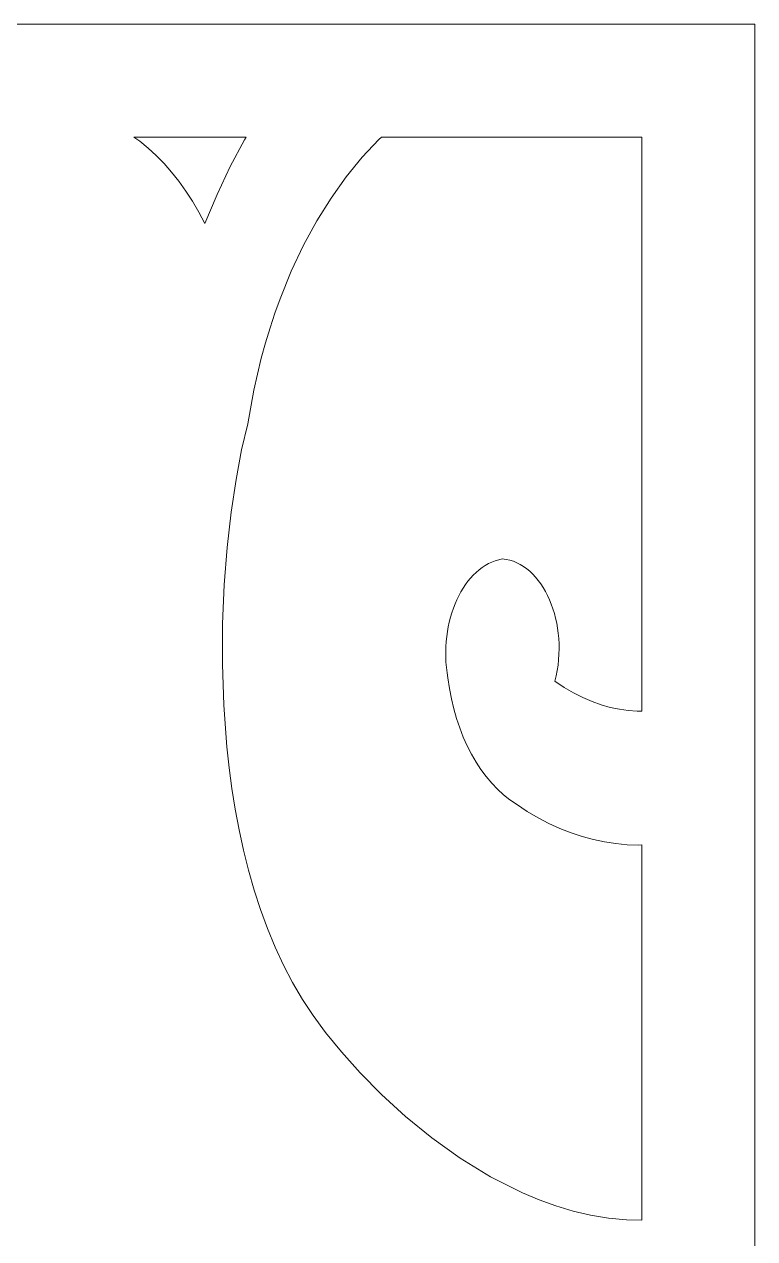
# Model space of a CAD drawing. Header units: centimetres. Extents: x -9.1 to 5.1, y -12.3 to 13.3.
# Drawn here: x 4.076 to 5.091, y -1.361 to 0.327 of the extents above; entities that cross this region are included whole.
import ezdxf

# ---------------------------------------------------------------- set-up
doc = ezdxf.new("R2010")
doc.units = ezdxf.units.CM
doc.header["$MEASUREMENT"] = 0
doc.layers.add('layer 1', color=7, linetype='Continuous')

msp = doc.modelspace()

# ---------------------------------------------------------------- linework, layer by layer
at = {"layer": 'layer 1', "color": 242, "lineweight": 9}
for points, knots in [([(5.08841, -12.32848), (5.08841, -12.32848), (-9.09402, -12.32848), (-9.09402, -12.32848), (-9.09402, -12.32848), (-9.09402, -12.32848), (-9.09402, 0.32731), (-9.09402, 0.32731), (-9.09402, 0.32731), (-9.09402, 0.32731), (5.0911, 0.32731), (5.0911, 0.32731), (5.0911, 0.32731), (5.0911, 0.32731), (5.0911, -12.32848), (5.0911, -12.32848), (5.0911, -12.32848), (5.0911, -12.32848), (5.08841, -12.32848), (5.08841, -12.32848)], [0, 0, 0, 0, 0.1666667, 0.1666667, 0.1666667, 0.1666667, 0.3333333, 0.3333333, 0.3333333, 0.3333333, 0.5, 0.5, 0.5, 0.5, 0.6666667, 0.6666667, 0.6666667, 0.6666667, 1, 1, 1, 1]), ([(4.38434, 0.17057), (4.38434, 0.17057), (4.22821, 0.17057), (4.22821, 0.17057), (4.22821, 0.17057), (4.22821, 0.17057), (4.23656, 0.16457), (4.23656, 0.16457), (4.23656, 0.16457), (4.23656, 0.16457), (4.24813, 0.15513), (4.24813, 0.15513), (4.24813, 0.15513), (4.24813, 0.15513), (4.25938, 0.14484), (4.25938, 0.14484), (4.25938, 0.14484), (4.25938, 0.14484), (4.27027, 0.13371), (4.27027, 0.13371), (4.27027, 0.13371), (4.27027, 0.13371), (4.28077, 0.12176), (4.28077, 0.12176), (4.28077, 0.12176), (4.28077, 0.12176), (4.29089, 0.109), (4.29089, 0.109), (4.29089, 0.109), (4.29089, 0.109), (4.30058, 0.09545), (4.30058, 0.09545), (4.30058, 0.09545), (4.30058, 0.09545), (4.30983, 0.08114), (4.30983, 0.08114), (4.30983, 0.08114), (4.30983, 0.08114), (4.3186, 0.06608), (4.3186, 0.06608), (4.3186, 0.06608), (4.3186, 0.06608), (4.3269, 0.05029), (4.3269, 0.05029), (4.3269, 0.05029), (4.3269, 0.05029), (4.34386, 0.09076), (4.34386, 0.09076), (4.34386, 0.09076), (4.34386, 0.09076), (4.3623, 0.12965), (4.3623, 0.12965), (4.3623, 0.12965), (4.3623, 0.12965), (4.38212, 0.16685), (4.38212, 0.16685), (4.38212, 0.16685), (4.38212, 0.16685), (4.38434, 0.17057), (4.38434, 0.17057)], [0, 0, 0, 0, 0.0625, 0.0625, 0.0625, 0.0625, 0.125, 0.125, 0.125, 0.125, 0.1875, 0.1875, 0.1875, 0.1875, 0.25, 0.25, 0.25, 0.25, 0.3125, 0.3125, 0.3125, 0.3125, 0.375, 0.375, 0.375, 0.375, 0.4375, 0.4375, 0.4375, 0.4375, 0.5, 0.5, 0.5, 0.5, 0.5625, 0.5625, 0.5625, 0.5625, 0.625, 0.625, 0.625, 0.625, 0.6875, 0.6875, 0.6875, 0.6875, 0.75, 0.75, 0.75, 0.75, 0.8125, 0.8125, 0.8125, 0.8125, 0.875, 0.875, 0.875, 0.875, 1, 1, 1, 1]), ([(4.93436, -1.33563), (4.93436, -1.33563), (4.93436, -0.81388), (4.93436, -0.81388), (4.93436, -0.81388), (4.93436, -0.81388), (4.92953, -0.81401), (4.92953, -0.81401), (4.92953, -0.81401), (4.92953, -0.81401), (4.91388, -0.81351), (4.91388, -0.81351), (4.91388, -0.81351), (4.91388, -0.81351), (4.89822, -0.8121), (4.89822, -0.8121), (4.89822, -0.8121), (4.89822, -0.8121), (4.88257, -0.80976), (4.88257, -0.80976), (4.88257, -0.80976), (4.88257, -0.80976), (4.86698, -0.8065), (4.86698, -0.8065), (4.86698, -0.8065), (4.86698, -0.8065), (4.85139, -0.80231), (4.85139, -0.80231), (4.85139, -0.80231), (4.85139, -0.80231), (4.83589, -0.79717), (4.83589, -0.79717), (4.83589, -0.79717), (4.83589, -0.79717), (4.82047, -0.7911), (4.82047, -0.7911), (4.82047, -0.7911), (4.82047, -0.7911), (4.80515, -0.78407), (4.80515, -0.78407), (4.80515, -0.78407), (4.80515, -0.78407), (4.78995, -0.7761), (4.78995, -0.7761), (4.78995, -0.7761), (4.78995, -0.7761), (4.77489, -0.76716), (4.77489, -0.76716), (4.77489, -0.76716), (4.77489, -0.76716), (4.75998, -0.75727), (4.75998, -0.75727), (4.75998, -0.75727), (4.75998, -0.75727), (4.75085, -0.75113), (4.75085, -0.75113), (4.75085, -0.75113), (4.75085, -0.75113), (4.74205, -0.74419), (4.74205, -0.74419), (4.74205, -0.74419), (4.74205, -0.74419), (4.73363, -0.73648), (4.73363, -0.73648), (4.73363, -0.73648), (4.73363, -0.73648), (4.72557, -0.72804), (4.72557, -0.72804), (4.72557, -0.72804), (4.72557, -0.72804), (4.71789, -0.71891), (4.71789, -0.71891), (4.71789, -0.71891), (4.71789, -0.71891), (4.71064, -0.7091), (4.71064, -0.7091), (4.71064, -0.7091), (4.71064, -0.7091), (4.70382, -0.69866), (4.70382, -0.69866), (4.70382, -0.69866), (4.70382, -0.69866), (4.69744, -0.68762), (4.69744, -0.68762), (4.69744, -0.68762), (4.69744, -0.68762), (4.69152, -0.67602), (4.69152, -0.67602), (4.69152, -0.67602), (4.69152, -0.67602), (4.68608, -0.66389), (4.68608, -0.66389), (4.68608, -0.66389), (4.68608, -0.66389), (4.68116, -0.65125), (4.68116, -0.65125), (4.68116, -0.65125), (4.68116, -0.65125), (4.67672, -0.63815), (4.67672, -0.63815), (4.67672, -0.63815), (4.67672, -0.63815), (4.67286, -0.62462), (4.67286, -0.62462), (4.67286, -0.62462), (4.67286, -0.62462), (4.66954, -0.61067), (4.66954, -0.61067), (4.66954, -0.61067), (4.66954, -0.61067), (4.66679, -0.59637), (4.66679, -0.59637), (4.66679, -0.59637), (4.66679, -0.59637), (4.66462, -0.58172), (4.66462, -0.58172), (4.66462, -0.58172), (4.66462, -0.58172), (4.66346, -0.5744), (4.66346, -0.5744), (4.66346, -0.5744), (4.66346, -0.5744), (4.6626, -0.56707), (4.6626, -0.56707), (4.6626, -0.56707), (4.6626, -0.56707), (4.66201, -0.55979), (4.66201, -0.55979), (4.66201, -0.55979), (4.66201, -0.55979), (4.66171, -0.55253), (4.66171, -0.55253), (4.66171, -0.55253), (4.66171, -0.55253), (4.66166, -0.54533), (4.66166, -0.54533), (4.66166, -0.54533), (4.66166, -0.54533), (4.66187, -0.53819), (4.66187, -0.53819), (4.66187, -0.53819), (4.66187, -0.53819), (4.66235, -0.53112), (4.66235, -0.53112), (4.66235, -0.53112), (4.66235, -0.53112), (4.66307, -0.52414), (4.66307, -0.52414), (4.66307, -0.52414), (4.66307, -0.52414), (4.66404, -0.51727), (4.66404, -0.51727), (4.66404, -0.51727), (4.66404, -0.51727), (4.66524, -0.51049), (4.66524, -0.51049), (4.66524, -0.51049), (4.66524, -0.51049), (4.66666, -0.50386), (4.66666, -0.50386), (4.66666, -0.50386), (4.66666, -0.50386), (4.66832, -0.49736), (4.66832, -0.49736), (4.66832, -0.49736), (4.66832, -0.49736), (4.67021, -0.49102), (4.67021, -0.49102), (4.67021, -0.49102), (4.67021, -0.49102), (4.67231, -0.48483), (4.67231, -0.48483), (4.67231, -0.48483), (4.67231, -0.48483), (4.67462, -0.47882), (4.67462, -0.47882), (4.67462, -0.47882), (4.67462, -0.47882), (4.67713, -0.47301), (4.67713, -0.47301), (4.67713, -0.47301), (4.67713, -0.47301), (4.67983, -0.4674), (4.67983, -0.4674), (4.67983, -0.4674), (4.67983, -0.4674), (4.68275, -0.46201), (4.68275, -0.46201), (4.68275, -0.46201), (4.68275, -0.46201), (4.68583, -0.45684), (4.68583, -0.45684), (4.68583, -0.45684), (4.68583, -0.45684), (4.6891, -0.45191), (4.6891, -0.45191), (4.6891, -0.45191), (4.6891, -0.45191), (4.69255, -0.44724), (4.69255, -0.44724), (4.69255, -0.44724), (4.69255, -0.44724), (4.69616, -0.44283), (4.69616, -0.44283), (4.69616, -0.44283), (4.69616, -0.44283), (4.69992, -0.4387), (4.69992, -0.4387), (4.69992, -0.4387), (4.69992, -0.4387), (4.70384, -0.43486), (4.70384, -0.43486), (4.70384, -0.43486), (4.70384, -0.43486), (4.70794, -0.43134), (4.70794, -0.43134), (4.70794, -0.43134), (4.70794, -0.43134), (4.71216, -0.42813), (4.71216, -0.42813), (4.71216, -0.42813), (4.71216, -0.42813), (4.71652, -0.42524), (4.71652, -0.42524), (4.71652, -0.42524), (4.71652, -0.42524), (4.72103, -0.4227), (4.72103, -0.4227), (4.72103, -0.4227), (4.72103, -0.4227), (4.72564, -0.42052), (4.72564, -0.42052), (4.72564, -0.42052), (4.72564, -0.42052), (4.7304, -0.41869), (4.7304, -0.41869), (4.7304, -0.41869), (4.7304, -0.41869), (4.73527, -0.41725), (4.73527, -0.41725), (4.73527, -0.41725), (4.73527, -0.41725), (4.74024, -0.41622), (4.74024, -0.41622), (4.74024, -0.41622), (4.74024, -0.41622), (4.74551, -0.41684), (4.74551, -0.41684), (4.74551, -0.41684), (4.74551, -0.41684), (4.75065, -0.41793), (4.75065, -0.41793), (4.75065, -0.41793), (4.75065, -0.41793), (4.75566, -0.41948), (4.75566, -0.41948), (4.75566, -0.41948), (4.75566, -0.41948), (4.76055, -0.42145), (4.76055, -0.42145), (4.76055, -0.42145), (4.76055, -0.42145), (4.76527, -0.42384), (4.76527, -0.42384), (4.76527, -0.42384), (4.76527, -0.42384), (4.76987, -0.42664), (4.76987, -0.42664), (4.76987, -0.42664), (4.76987, -0.42664), (4.7743, -0.42982), (4.7743, -0.42982), (4.7743, -0.42982), (4.7743, -0.42982), (4.77857, -0.43337), (4.77857, -0.43337), (4.77857, -0.43337), (4.77857, -0.43337), (4.78266, -0.43726), (4.78266, -0.43726), (4.78266, -0.43726), (4.78266, -0.43726), (4.78657, -0.4415), (4.78657, -0.4415), (4.78657, -0.4415), (4.78657, -0.4415), (4.79031, -0.44605), (4.79031, -0.44605), (4.79031, -0.44605), (4.79031, -0.44605), (4.79385, -0.4509), (4.79385, -0.4509), (4.79385, -0.4509), (4.79385, -0.4509), (4.79718, -0.45605), (4.79718, -0.45605), (4.79718, -0.45605), (4.79718, -0.45605), (4.80033, -0.46145), (4.80033, -0.46145), (4.80033, -0.46145), (4.80033, -0.46145), (4.80325, -0.46712), (4.80325, -0.46712), (4.80325, -0.46712), (4.80325, -0.46712), (4.80593, -0.47302), (4.80593, -0.47302), (4.80593, -0.47302), (4.80593, -0.47302), (4.80841, -0.47913), (4.80841, -0.47913), (4.80841, -0.47913), (4.80841, -0.47913), (4.81064, -0.48546), (4.81064, -0.48546), (4.81064, -0.48546), (4.81064, -0.48546), (4.81264, -0.49197), (4.81264, -0.49197), (4.81264, -0.49197), (4.81264, -0.49197), (4.81439, -0.49865), (4.81439, -0.49865), (4.81439, -0.49865), (4.81439, -0.49865), (4.81587, -0.50548), (4.81587, -0.50548), (4.81587, -0.50548), (4.81587, -0.50548), (4.81709, -0.51246), (4.81709, -0.51246), (4.81709, -0.51246), (4.81709, -0.51246), (4.81807, -0.51956), (4.81807, -0.51956), (4.81807, -0.51956), (4.81807, -0.51956), (4.81873, -0.52675), (4.81873, -0.52675), (4.81873, -0.52675), (4.81873, -0.52675), (4.81913, -0.53404), (4.81913, -0.53404), (4.81913, -0.53404), (4.81913, -0.53404), (4.81923, -0.5414), (4.81923, -0.5414), (4.81923, -0.5414), (4.81923, -0.5414), (4.81904, -0.54881), (4.81904, -0.54881), (4.81904, -0.54881), (4.81904, -0.54881), (4.81853, -0.55626), (4.81853, -0.55626), (4.81853, -0.55626), (4.81853, -0.55626), (4.81772, -0.56374), (4.81772, -0.56374), (4.81772, -0.56374), (4.81772, -0.56374), (4.81659, -0.57122), (4.81659, -0.57122), (4.81659, -0.57122), (4.81659, -0.57122), (4.81513, -0.5787), (4.81513, -0.5787), (4.81513, -0.5787), (4.81513, -0.5787), (4.81333, -0.58615), (4.81333, -0.58615), (4.81333, -0.58615), (4.81333, -0.58615), (4.82634, -0.59473), (4.82634, -0.59473), (4.82634, -0.59473), (4.82634, -0.59473), (4.83929, -0.6023), (4.83929, -0.6023), (4.83929, -0.6023), (4.83929, -0.6023), (4.85218, -0.60884), (4.85218, -0.60884), (4.85218, -0.60884), (4.85218, -0.60884), (4.865, -0.61439), (4.865, -0.61439), (4.865, -0.61439), (4.865, -0.61439), (4.87776, -0.61897), (4.87776, -0.61897), (4.87776, -0.61897), (4.87776, -0.61897), (4.8904, -0.62259), (4.8904, -0.62259), (4.8904, -0.62259), (4.8904, -0.62259), (4.90297, -0.62529), (4.90297, -0.62529), (4.90297, -0.62529), (4.90297, -0.62529), (4.91541, -0.62708), (4.91541, -0.62708), (4.91541, -0.62708), (4.91541, -0.62708), (4.92773, -0.62797), (4.92773, -0.62797), (4.92773, -0.62797), (4.92773, -0.62797), (4.93436, -0.62799), (4.93436, -0.62799), (4.93436, -0.62799), (4.93436, -0.62799), (4.93436, 0.17057), (4.93436, 0.17057), (4.93436, 0.17057), (4.93436, 0.17057), (4.57264, 0.17057), (4.57264, 0.17057), (4.57264, 0.17057), (4.57264, 0.17057), (4.56893, 0.16713), (4.56893, 0.16713), (4.56893, 0.16713), (4.56893, 0.16713), (4.54567, 0.14233), (4.54567, 0.14233), (4.54567, 0.14233), (4.54567, 0.14233), (4.52346, 0.11518), (4.52346, 0.11518), (4.52346, 0.11518), (4.52346, 0.11518), (4.5024, 0.08574), (4.5024, 0.08574), (4.5024, 0.08574), (4.5024, 0.08574), (4.48258, 0.05403), (4.48258, 0.05403), (4.48258, 0.05403), (4.48258, 0.05403), (4.46408, 0.0201), (4.46408, 0.0201), (4.46408, 0.0201), (4.46408, 0.0201), (4.44702, -0.01604), (4.44702, -0.01604), (4.44702, -0.01604), (4.44702, -0.01604), (4.43148, -0.05431), (4.43148, -0.05431), (4.43148, -0.05431), (4.43148, -0.05431), (4.4243, -0.07423), (4.4243, -0.07423), (4.4243, -0.07423), (4.4243, -0.07423), (4.41755, -0.09469), (4.41755, -0.09469), (4.41755, -0.09469), (4.41755, -0.09469), (4.41123, -0.11566), (4.41123, -0.11566), (4.41123, -0.11566), (4.41123, -0.11566), (4.40534, -0.13714), (4.40534, -0.13714), (4.40534, -0.13714), (4.40534, -0.13714), (4.39992, -0.15913), (4.39992, -0.15913), (4.39992, -0.15913), (4.39992, -0.15913), (4.39494, -0.18162), (4.39494, -0.18162), (4.39494, -0.18162), (4.39494, -0.18162), (4.38646, -0.22809), (4.38646, -0.22809), (4.38646, -0.22809), (4.38646, -0.22809), (4.37801, -0.26462), (4.37801, -0.26462), (4.37801, -0.26462), (4.37801, -0.26462), (4.37028, -0.30585), (4.37028, -0.30585), (4.37028, -0.30585), (4.37028, -0.30585), (4.36353, -0.35124), (4.36353, -0.35124), (4.36353, -0.35124), (4.36353, -0.35124), (4.35802, -0.40016), (4.35802, -0.40016), (4.35802, -0.40016), (4.35802, -0.40016), (4.35396, -0.45204), (4.35396, -0.45204), (4.35396, -0.45204), (4.35396, -0.45204), (4.35161, -0.50631), (4.35161, -0.50631), (4.35161, -0.50631), (4.35161, -0.50631), (4.35123, -0.56236), (4.35123, -0.56236), (4.35123, -0.56236), (4.35123, -0.56236), (4.35308, -0.61963), (4.35308, -0.61963), (4.35308, -0.61963), (4.35308, -0.61963), (4.35738, -0.67752), (4.35738, -0.67752), (4.35738, -0.67752), (4.35738, -0.67752), (4.36053, -0.70652), (4.36053, -0.70652), (4.36053, -0.70652), (4.36053, -0.70652), (4.36438, -0.73546), (4.36438, -0.73546), (4.36438, -0.73546), (4.36438, -0.73546), (4.369, -0.76426), (4.369, -0.76426), (4.369, -0.76426), (4.369, -0.76426), (4.37436, -0.79285), (4.37436, -0.79285), (4.37436, -0.79285), (4.37436, -0.79285), (4.38053, -0.82116), (4.38053, -0.82116), (4.38053, -0.82116), (4.38053, -0.82116), (4.38753, -0.84912), (4.38753, -0.84912), (4.38753, -0.84912), (4.38753, -0.84912), (4.39539, -0.87664), (4.39539, -0.87664), (4.39539, -0.87664), (4.39539, -0.87664), (4.40414, -0.90367), (4.40414, -0.90367), (4.40414, -0.90367), (4.40414, -0.90367), (4.41384, -0.93012), (4.41384, -0.93012), (4.41384, -0.93012), (4.41384, -0.93012), (4.42448, -0.95593), (4.42448, -0.95593), (4.42448, -0.95593), (4.42448, -0.95593), (4.43611, -0.98101), (4.43611, -0.98101), (4.43611, -0.98101), (4.43611, -0.98101), (4.44876, -1.00531), (4.44876, -1.00531), (4.44876, -1.00531), (4.44876, -1.00531), (4.46246, -1.02873), (4.46246, -1.02873), (4.46246, -1.02873), (4.46246, -1.02873), (4.47723, -1.05123), (4.47723, -1.05123), (4.47723, -1.05123), (4.47723, -1.05123), (4.49471, -1.07487), (4.49471, -1.07487), (4.49471, -1.07487), (4.49471, -1.07487), (4.51659, -1.10161), (4.51659, -1.10161), (4.51659, -1.10161), (4.51659, -1.10161), (4.5426, -1.13056), (4.5426, -1.13056), (4.5426, -1.13056), (4.5426, -1.13056), (4.57242, -1.16077), (4.57242, -1.16077), (4.57242, -1.16077), (4.57242, -1.16077), (4.60577, -1.19128), (4.60577, -1.19128), (4.60577, -1.19128), (4.60577, -1.19128), (4.64234, -1.22117), (4.64234, -1.22117), (4.64234, -1.22117), (4.64234, -1.22117), (4.68182, -1.24951), (4.68182, -1.24951), (4.68182, -1.24951), (4.68182, -1.24951), (4.72394, -1.27536), (4.72394, -1.27536), (4.72394, -1.27536), (4.72394, -1.27536), (4.76839, -1.29778), (4.76839, -1.29778), (4.76839, -1.29778), (4.76839, -1.29778), (4.79138, -1.3074), (4.79138, -1.3074), (4.79138, -1.3074), (4.79138, -1.3074), (4.81486, -1.31583), (4.81486, -1.31583), (4.81486, -1.31583), (4.81486, -1.31583), (4.83877, -1.32293), (4.83877, -1.32293), (4.83877, -1.32293), (4.83877, -1.32293), (4.86305, -1.32857), (4.86305, -1.32857), (4.86305, -1.32857), (4.86305, -1.32857), (4.88772, -1.33267), (4.88772, -1.33267), (4.88772, -1.33267), (4.88772, -1.33267), (4.9127, -1.3351), (4.9127, -1.3351), (4.9127, -1.3351), (4.9127, -1.3351), (4.93436, -1.33563), (4.93436, -1.33563)], [0, 0, 0, 0, 0.00625, 0.00625, 0.00625, 0.00625, 0.0125, 0.0125, 0.0125, 0.0125, 0.01875, 0.01875, 0.01875, 0.01875, 0.025, 0.025, 0.025, 0.025, 0.03125, 0.03125, 0.03125, 0.03125, 0.0375, 0.0375, 0.0375, 0.0375, 0.04375, 0.04375, 0.04375, 0.04375, 0.05, 0.05, 0.05, 0.05, 0.05625, 0.05625, 0.05625, 0.05625, 0.0625, 0.0625, 0.0625, 0.0625, 0.06875, 0.06875, 0.06875, 0.06875, 0.075, 0.075, 0.075, 0.075, 0.08125, 0.08125, 0.08125, 0.08125, 0.0875, 0.0875, 0.0875, 0.0875, 0.09375, 0.09375, 0.09375, 0.09375, 0.1, 0.1, 0.1, 0.1, 0.10625, 0.10625, 0.10625, 0.10625, 0.1125, 0.1125, 0.1125, 0.1125, 0.11875, 0.11875, 0.11875, 0.11875, 0.125, 0.125, 0.125, 0.125, 0.13125, 0.13125, 0.13125, 0.13125, 0.1375, 0.1375, 0.1375, 0.1375, 0.14375, 0.14375, 0.14375, 0.14375, 0.15, 0.15, 0.15, 0.15, 0.15625, 0.15625, 0.15625, 0.15625, 0.1625, 0.1625, 0.1625, 0.1625, 0.16875, 0.16875, 0.16875, 0.16875, 0.175, 0.175, 0.175, 0.175, 0.18125, 0.18125, 0.18125, 0.18125, 0.1875, 0.1875, 0.1875, 0.1875, 0.19375, 0.19375, 0.19375, 0.19375, 0.2, 0.2, 0.2, 0.2, 0.20625, 0.20625, 0.20625, 0.20625, 0.2125, 0.2125, 0.2125, 0.2125, 0.21875, 0.21875, 0.21875, 0.21875, 0.225, 0.225, 0.225, 0.225, 0.23125, 0.23125, 0.23125, 0.23125, 0.2375, 0.2375, 0.2375, 0.2375, 0.24375, 0.24375, 0.24375, 0.24375, 0.25, 0.25, 0.25, 0.25, 0.25625, 0.25625, 0.25625, 0.25625, 0.2625, 0.2625, 0.2625, 0.2625, 0.26875, 0.26875, 0.26875, 0.26875, 0.275, 0.275, 0.275, 0.275, 0.28125, 0.28125, 0.28125, 0.28125, 0.2875, 0.2875, 0.2875, 0.2875, 0.29375, 0.29375, 0.29375, 0.29375, 0.3, 0.3, 0.3, 0.3, 0.30625, 0.30625, 0.30625, 0.30625, 0.3125, 0.3125, 0.3125, 0.3125, 0.31875, 0.31875, 0.31875, 0.31875, 0.325, 0.325, 0.325, 0.325, 0.33125, 0.33125, 0.33125, 0.33125, 0.3375, 0.3375, 0.3375, 0.3375, 0.34375, 0.34375, 0.34375, 0.34375, 0.35, 0.35, 0.35, 0.35, 0.35625, 0.35625, 0.35625, 0.35625, 0.3625, 0.3625, 0.3625, 0.3625, 0.36875, 0.36875, 0.36875, 0.36875, 0.375, 0.375, 0.375, 0.375, 0.38125, 0.38125, 0.38125, 0.38125, 0.3875, 0.3875, 0.3875, 0.3875, 0.39375, 0.39375, 0.39375, 0.39375, 0.4, 0.4, 0.4, 0.4, 0.40625, 0.40625, 0.40625, 0.40625, 0.4125, 0.4125, 0.4125, 0.4125, 0.41875, 0.41875, 0.41875, 0.41875, 0.425, 0.425, 0.425, 0.425, 0.43125, 0.43125, 0.43125, 0.43125, 0.4375, 0.4375, 0.4375, 0.4375, 0.44375, 0.44375, 0.44375, 0.44375, 0.45, 0.45, 0.45, 0.45, 0.45625, 0.45625, 0.45625, 0.45625, 0.4625, 0.4625, 0.4625, 0.4625, 0.46875, 0.46875, 0.46875, 0.46875, 0.475, 0.475, 0.475, 0.475, 0.48125, 0.48125, 0.48125, 0.48125, 0.4875, 0.4875, 0.4875, 0.4875, 0.49375, 0.49375, 0.49375, 0.49375, 0.5, 0.5, 0.5, 0.5, 0.50625, 0.50625, 0.50625, 0.50625, 0.5125, 0.5125, 0.5125, 0.5125, 0.51875, 0.51875, 0.51875, 0.51875, 0.525, 0.525, 0.525, 0.525, 0.53125, 0.53125, 0.53125, 0.53125, 0.5375, 0.5375, 0.5375, 0.5375, 0.54375, 0.54375, 0.54375, 0.54375, 0.55, 0.55, 0.55, 0.55, 0.55625, 0.55625, 0.55625, 0.55625, 0.5625, 0.5625, 0.5625, 0.5625, 0.56875, 0.56875, 0.56875, 0.56875, 0.575, 0.575, 0.575, 0.575, 0.58125, 0.58125, 0.58125, 0.58125, 0.5875, 0.5875, 0.5875, 0.5875, 0.59375, 0.59375, 0.59375, 0.59375, 0.6, 0.6, 0.6, 0.6, 0.60625, 0.60625, 0.60625, 0.60625, 0.6125, 0.6125, 0.6125, 0.6125, 0.61875, 0.61875, 0.61875, 0.61875, 0.625, 0.625, 0.625, 0.625, 0.63125, 0.63125, 0.63125, 0.63125, 0.6375, 0.6375, 0.6375, 0.6375, 0.64375, 0.64375, 0.64375, 0.64375, 0.65, 0.65, 0.65, 0.65, 0.65625, 0.65625, 0.65625, 0.65625, 0.6625, 0.6625, 0.6625, 0.6625, 0.66875, 0.66875, 0.66875, 0.66875, 0.675, 0.675, 0.675, 0.675, 0.68125, 0.68125, 0.68125, 0.68125, 0.6875, 0.6875, 0.6875, 0.6875, 0.69375, 0.69375, 0.69375, 0.69375, 0.7, 0.7, 0.7, 0.7, 0.70625, 0.70625, 0.70625, 0.70625, 0.7125, 0.7125, 0.7125, 0.7125, 0.71875, 0.71875, 0.71875, 0.71875, 0.725, 0.725, 0.725, 0.725, 0.73125, 0.73125, 0.73125, 0.73125, 0.7375, 0.7375, 0.7375, 0.7375, 0.74375, 0.74375, 0.74375, 0.74375, 0.75, 0.75, 0.75, 0.75, 0.75625, 0.75625, 0.75625, 0.75625, 0.7625, 0.7625, 0.7625, 0.7625, 0.76875, 0.76875, 0.76875, 0.76875, 0.775, 0.775, 0.775, 0.775, 0.78125, 0.78125, 0.78125, 0.78125, 0.7875, 0.7875, 0.7875, 0.7875, 0.79375, 0.79375, 0.79375, 0.79375, 0.8, 0.8, 0.8, 0.8, 0.80625, 0.80625, 0.80625, 0.80625, 0.8125, 0.8125, 0.8125, 0.8125, 0.81875, 0.81875, 0.81875, 0.81875, 0.825, 0.825, 0.825, 0.825, 0.83125, 0.83125, 0.83125, 0.83125, 0.8375, 0.8375, 0.8375, 0.8375, 0.84375, 0.84375, 0.84375, 0.84375, 0.85, 0.85, 0.85, 0.85, 0.85625, 0.85625, 0.85625, 0.85625, 0.8625, 0.8625, 0.8625, 0.8625, 0.86875, 0.86875, 0.86875, 0.86875, 0.875, 0.875, 0.875, 0.875, 0.88125, 0.88125, 0.88125, 0.88125, 0.8875, 0.8875, 0.8875, 0.8875, 0.89375, 0.89375, 0.89375, 0.89375, 0.9, 0.9, 0.9, 0.9, 0.90625, 0.90625, 0.90625, 0.90625, 0.9125, 0.9125, 0.9125, 0.9125, 0.91875, 0.91875, 0.91875, 0.91875, 0.925, 0.925, 0.925, 0.925, 0.93125, 0.93125, 0.93125, 0.93125, 0.9375, 0.9375, 0.9375, 0.9375, 0.94375, 0.94375, 0.94375, 0.94375, 0.95, 0.95, 0.95, 0.95, 0.95625, 0.95625, 0.95625, 0.95625, 0.9625, 0.9625, 0.9625, 0.9625, 0.96875, 0.96875, 0.96875, 0.96875, 0.975, 0.975, 0.975, 0.975, 0.98125, 0.98125, 0.98125, 0.98125, 0.9875, 0.9875, 0.9875, 0.9875, 1, 1, 1, 1])]:
    msp.add_open_spline(points, degree=3, knots=knots, dxfattribs=at)

doc.saveas('drawing.dxf')
